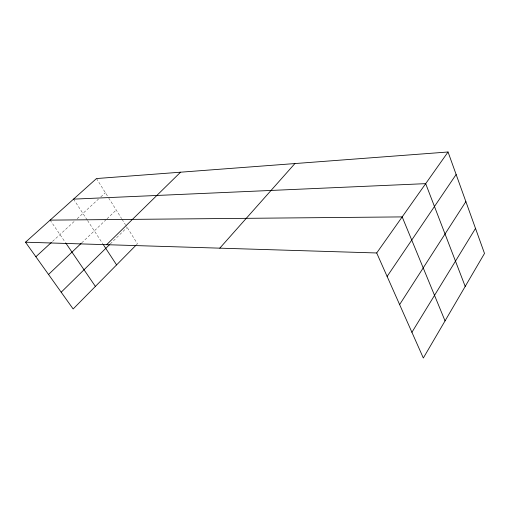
<?xml version="1.0" encoding="UTF-8"?>
<svg xmlns="http://www.w3.org/2000/svg" width="510" height="510" viewBox="0 0 510 510"><rect width="100%" height="100%" fill="white"/><g stroke="black" fill="none" stroke-linecap="round" stroke-linejoin="round"><path stroke-width="0.38" stroke-dasharray="2.55 1.91" d="M136.329 244.883L137.426 243.774L125.868 225.356M110.262 243.946L127.124 227.358M81.721 242.868L106.431 219.338M107.011 218.79L116.242 210.005M52.517 241.421L74.881 220.817M77.169 218.707L98.468 199.085M100.776 196.956L105.391 192.71M50.127 220.122L65.312 242.365M73.548 199.13L87.133 219.886M87.554 220.53L102.803 243.831M96.498 178.545L108.311 197.364M108.726 198.033L121.68 218.682M122.1 219.351L125.454 224.687"/><path stroke-width="0.76" d="M411.914 332.297L475.511 228.416M399.617 304.591L465.872 201.603M387.115 276.439L456.131 174.49M376.699 252.973L448.048 151.993L484.5 253.432L423.332 358.007L376.699 252.973L25.5 242.205L73.147 308.964L135.781 245.437M219.797 248.16L294.914 163.557M61.194 292.211L109.701 244.5M106.628 244.692L180.578 172.195M48.526 274.469L81.147 243.41M35.878 256.747L51.37 242.48M25.5 242.205L96.498 178.545L448.048 151.993M73.548 199.13L425.678 183.645L465.203 286.422M50.127 220.122L402.186 216.903L445.045 320.879M65.758 243.015L95.389 286.41M103.224 244.481L116.586 264.9"/></g></svg>
